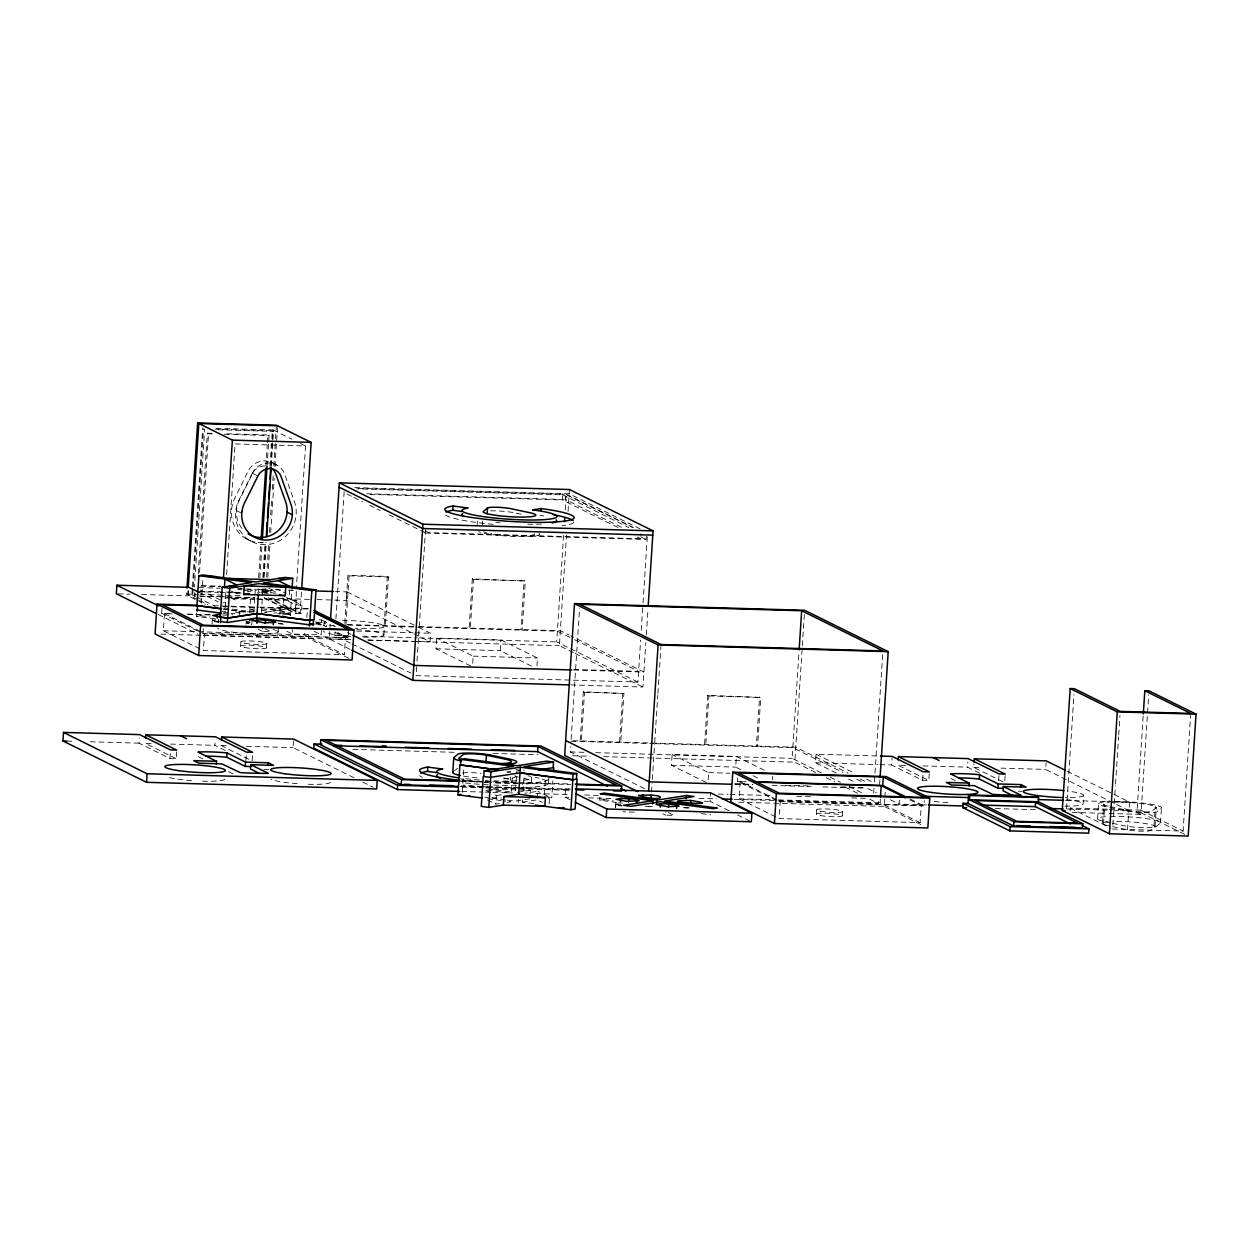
<?xml version="1.0" encoding="UTF-8"?>
<svg xmlns="http://www.w3.org/2000/svg" width="1259" height="1259" viewBox="0 0 1259 1259"><rect width="100%" height="100%" fill="white"/><g stroke="black" fill="none" stroke-linecap="round" stroke-linejoin="round"><path stroke-width="0.75" stroke-dasharray="5 3.75" d="M176.653 751.828L176.213 758.673L169.996 758.485L139.041 743.172L139.371 738.042M162.018 608.223L161.687 613.353L169.556 613.495M199.898 648.826L163.355 630.743L164.473 613.637L172.294 613.857M169.996 758.485L170.437 751.639M197.82 599.63L186.584 594.059L186.836 590.172M188.016 590.754L187.764 594.641L195.098 595.948L195.365 591.683L218.311 592.344M195.161 599.268L188.283 595.869L188.614 590.739M192.297 588.882L191.903 594.767L195.255 596.42M192.422 586.914L202.699 427.918M192.737 594.783L193.115 588.929M193.241 586.977L203.47 428.8L204.65 429.382L194.437 587.198M194.5 596.042L194.72 592.627M198.245 573.789L207.342 433.19L213.196 433.364M215.258 618.861L196.435 616.391L196.734 611.575M199.552 572.404L208.522 433.773L207.342 433.19M201.283 603.077L202.856 578.747M196.435 616.391L200.622 615.73L200.842 612.519M202.951 633.67L203.281 628.587M212.11 624.023L212.441 618.893M218.311 622.214L214.848 621.616L215.069 618.185M218.169 622.749L218.389 619.334M225.235 750.474L214.927 745.359L215.258 740.229M220.797 611.229L225.455 611.37L225.613 590.156M226.62 574.56L235.071 443.939L305.559 445.969L296.479 586.348M252.43 755.73L252.099 760.861L221.143 745.548L221.364 742.118M239.902 592.91L236.188 593.477L236.409 590.062M239.289 614.581L239.509 611.15M240.658 646.166L240.925 641.885M249.66 612.566L250.667 597.002M247.331 591.746L251.045 591.179L251.485 584.333M250.887 612.047L251.06 609.183A28.611 3.494 3.7 0 1 254.979 609.01M252.036 620.294L251.769 624.574L246.591 622.009L250.384 622.119M253.862 611.905L255.247 590.518L270.087 588.205M245.883 760.688L246.323 753.842M258.662 577.488L260.943 542.346M265.854 466.192L267.254 444.71M267.38 442.759L267.884 434.953L224.92 433.71M258.787 588.74L258.567 592.171L268.073 593.414M259.842 578.07L262.108 542.928M267.034 466.774L269.064 435.535L267.884 434.953M261.825 592.879L262.077 588.976M262.832 577.251L265.098 542.11M270.024 465.94L271.676 440.556M271.802 438.604L272.306 430.798L214.943 429.13M262.659 592.879L262.911 588.96M263.666 577.173L265.822 543.809M270.905 465.295L273.187 429.964L216.406 428.312M261.384 612.897L262.989 588.095M263.273 589.196L263.021 593.083L257.292 592.926M264.028 577.503L266.294 542.424M271.22 466.444L273.486 431.381L272.306 430.798M264.484 592.926L264.72 589.511L243.428 588.897M264.909 628.682L270.764 631.577L262.47 631.341L262.69 627.926M265.618 592.454L265.869 588.567M266.625 576.905L268.765 543.841M269.52 532.179L270.024 524.389M270.654 514.679L271.535 501.066M272.29 489.389L273.172 475.776M273.801 466.05L275.422 440.776M275.548 438.824L276.303 427.163M266.798 593.036L267.05 589.149M267.805 577.488L270.071 542.472M270.701 532.762L274.21 478.31M274.966 466.633L277.484 427.745M266.515 647.771L266.798 643.491M270.716 593.115L270.937 589.684L280.694 589.967M278.129 632.002L278.475 626.872M279.813 614.313L280.096 610.033A28.611 3.494 3.7 0 0 259.464 608.947M283.857 597.978L283.259 607.326L290.782 608.317L291.994 589.605M282.834 616.501L283.417 607.42L261.211 610.757M289.381 595.019L289.712 589.889M284.329 614.722L289.838 613.873L290.2 608.302L264.469 612.315M290.467 615.887L290.672 612.692L283.149 611.685L273.958 613.117M321.454 630.491L321.187 634.772L320.321 634.772A75.587 9.206 3.7 0 1 293.127 633.985L292.151 633.938L292.434 629.657M264.075 597.632L295.944 613.401L296.353 588.299M286.407 597.348L301.892 605.012L301.342 613.558L295.125 613.385L295.676 604.824L281.906 598.025M301.483 592.139L300.098 613.526L268.23 597.757M354.031 777.779L293.079 747.626L293.52 740.78M335.036 632.348L345.47 637.526L344.368 654.633L304.348 634.835L304.584 631.027M306.818 617.555L307.542 609.01L260.314 607.641M348.586 658.237L308.518 638.407L309.006 630.948M321.501 619.9L326.679 622.45L326.396 626.73L321.218 624.165L321.501 619.9L315.789 619.727M323.909 625.817L324.13 622.387M350.144 649.361L329.26 639.021L329.732 631.53M329.858 629.657L330.22 624.039L335.445 626.62M350.411 643.129L334.847 635.433L335.083 631.876M335.917 618.877L344.148 491.75M387.3 576.402L384.121 625.597L385.301 626.179L388.48 576.984L387.3 576.402L347.909 575.269L344.73 624.464L416.965 626.557M418.413 627.218L430.594 633.246L430.043 641.807L346.461 600.449L347.028 591.887L335.319 591.557M345.91 625.046L349.089 575.851L347.909 575.269M348.57 629.39L348.019 637.935L337.727 632.852M202.888 633.733L348.239 637.888L348.57 632.805M383.869 635.071L384.42 626.51M416.65 666.719L416.068 675.627L637.92 682.048L640.626 640.06M417.012 661.022L418.539 637.558M418.665 635.59L421.702 588.661M421.828 586.71L425.621 528.025M646.292 536.019L646.056 539.45L425.888 533.076L426.109 529.646M470.756 665.98L436.007 648.794L436.7 638.093L500.972 639.95L537.451 658.001L536.885 666.924M472.314 578.872L469.135 628.068L470.299 628.65L473.494 579.455L472.314 578.872L525.318 580.95L522.139 630.145L520.958 629.563L524.137 580.368M477.192 524.673L477.429 521.037M462.289 792.32L463.863 767.99M472.723 663.273L473.179 656.144L436.7 638.093M482.386 524.83L482.622 521.069M531.55 666.121L500.279 650.651L500.972 639.95M499.524 803.541L495.826 804.123L496.376 795.562L493.009 793.894M510.241 780.611L510.493 776.85M512.224 777.7L511.217 793.249L484.605 789.739L491.325 793.06M515.545 790.652L516.804 771.2L524.153 770.067M518.189 802.801L518.409 799.371M533.8 803.651L522.391 802.14L522.611 798.725M523.067 791.643L524.326 772.192M530.039 793.705L530.259 790.29L488.807 789.078L513.515 792.352M531.314 782.169L531.613 777.307A47.512 5.791 3.7 0 1 522.485 780.407M537.357 798.127L537.798 791.282L524.798 793.296M618.09 527.537L562.348 499.965L562.679 494.818L356.675 488.854M544.376 794.712L545.588 775.985M621.49 527.285L565.307 499.493L565.637 494.362L632.348 527.364M637.92 682.048L556.698 641.87L563.576 535.343M565.228 509.911L566.235 494.268L357.257 488.335M548.515 783.397L548.845 778.314M549.129 803.95L549.569 797.104L537.798 791.282M573.317 652.571L559.389 645.678L566.55 534.87M568.061 511.406L569.477 489.531M548.357 798.112L551.788 797.577L552.874 780.722M570.138 799.733L564.992 797.183L565.543 788.622L569.461 788.732M644.592 788.685L570.28 751.922L570.626 746.571M571.098 739.269L579.565 608.239M583.342 691.742L580.163 740.937L581.343 741.52L584.522 692.324L583.342 691.742L623.913 693.473L620.734 742.668L619.554 742.086L622.733 692.891M616.674 802.439L599.725 800.205L599.929 796.994M599.725 800.205L603.927 799.559L604.131 796.349M615.415 807.853L615.745 802.723M615.572 807.696L615.981 804.076L620.341 803.572M621.6 806.028L618.153 805.43L618.374 802.014M425.369 530.889L428.847 532.604L640.737 538.742L641.067 533.611M641.256 630.287L642.908 604.855M643.034 602.904L647.456 534.461M570.799 684.943L642.956 687.036L645.82 642.719M646.339 634.898L647.976 609.482M651.501 792.1L652.083 783.192M652.319 779.463L654.601 744.258M654.727 742.291L657.765 695.361M657.89 693.41L660.928 646.465M668.214 812.511L674.053 815.407L665.759 815.171L665.98 811.74M706.189 782.468L671.425 765.267L672.117 754.566L736.389 756.439L765.928 771.043M707.747 695.346L704.552 744.541L705.732 745.123L708.911 695.928L707.747 695.346L760.751 697.439L757.572 746.634L756.391 746.052L759.57 696.856M708.156 779.762L708.612 772.633L672.117 754.566M729.008 810.717L710.123 801.385L710.674 792.824M740.922 769.705L735.697 767.124L736.389 756.439M776.976 800.834L737.459 781.272L737.68 777.889M775.654 816.839L739.112 798.757L740.229 781.65L746.099 781.808M772.538 779.84L772.774 776.268M740.229 781.65L780.25 801.448L779.132 818.555L920.124 822.646L921.226 805.524L909.045 799.496M821.497 772.884L792.116 758.343L799.009 651.816M815.706 772.507L794.807 762.167L804.501 612.252M836.432 773.105L815.549 762.765L816.1 754.204L880.482 756.077M816.414 814.18L816.682 809.899M842.271 815.785L842.554 811.504M873.683 793.186L874.029 787.835M874.407 781.965L882.889 650.934M778.928 800.63L878.389 803.51L878.625 799.764M879.616 784.625L879.994 778.754M920.124 822.646L880.104 802.833L880.34 799.04M920.864 824.519L884.274 806.421L884.762 798.961M884.872 797.089L885.234 791.486M929.252 773.624L928.812 780.47L922.595 780.281L891.64 764.968L892.08 758.123M926.419 804.91L899.115 804.108L899.681 795.562M922.595 780.281L923.036 773.435M778.707 801.684L923.996 805.902L924.326 800.818M979.549 773.12L967.51 767.156L967.841 762.025M1005.138 775.812L1004.698 782.657L973.742 767.345L973.962 763.914M998.592 780.769L998.922 775.638M1114.136 794.476L1129.811 802.219L1129.26 810.78L1045.678 769.422L1046.119 762.576M1066.562 808.671L1073.958 694.48M1107.448 809.144L1070.244 808.073L1069.977 812.354L1107.18 813.424M1064.752 806.138A30.232 3.683 3.7 0 0 1083.086 804.045L1083.637 795.483A30.232 3.683 3.7 0 0 1067.349 791.03M1097.58 818.759L1098.54 803.793M1102.491 823.229L1103.734 803.982M1103.514 824.283L1104.757 805.036M1113.774 811.394L1112.626 829.036L1183.114 831.082L1190.605 715.395M1114.278 803.557L1115.411 785.899M1115.537 783.948L1118.59 736.877M1118.716 734.926L1119.975 715.317M1127.513 829.807L1128.756 810.56M1109.415 809.207L1140.748 810.119L1140.465 814.4L1136.94 812.653L1143.188 715.883M1184.672 834.339L1141.079 812.763L1148.712 694.716M1153.999 825.747L1155.258 806.5M1155.038 826.817L1156.281 807.57M1160.468 822.914L1161.443 807.948M454.515 770.838L457.127 768.651A18.57 2.266 3.7 0 1 457.725 768.368M265.067 612.33L290.782 608.317M277.547 613.841L283.055 612.976L289.838 613.873M283.322 613.825L290.672 612.692M245.458 623.913L249.125 623.347L245.363 622.843M507.094 772.711L510.761 772.145M496.376 795.562L503.789 794.413M517.276 792.304L530.259 790.29M506.952 802.392L510.666 801.81L503.065 800.803M529.709 798.836L514.868 801.149L507.267 800.142M522.391 802.14L537.247 799.843L542.283 802.329M634.237 812.165L623.032 811.74M215.619 619.806L212.503 620.451L218.122 620.608M218.027 429.775L273.486 431.381M208.522 433.773L212.425 433.899M224.149 434.229L269.064 435.535M354.676 487.595L569.21 493.811L640.595 529.126M366.762 493.748L565.307 499.493M370.067 494.394L562.348 499.965M349.089 575.851L388.48 576.984M473.494 579.455L525.318 580.95M201.393 585.608L220.923 586.175M200.622 586.143L220.152 586.71M198.922 587.607L220.199 588.221M237.621 588.724L241.492 588.834M288.484 590.203L294.338 590.361M199.929 591.258L240.076 592.422M220.231 592.391L225.959 592.564M227.879 592.611L241.256 593.005M186.584 594.059L198.119 594.39M200.039 594.453L240.39 595.617M198.922 596.058L218.043 596.624M219.947 596.672L225.691 596.845M227.596 596.892L254.365 597.679M118.283 593.839L129.945 594.169M141.606 594.516L188.283 595.869M200.307 596.215L254.491 597.789M309.399 599.378L270.386 598.245L301.342 613.558M317.205 599.599L346.461 600.449M225.109 597.946L254.475 598.796M256.443 598.859L295.597 599.992M232.16 598.702L255.656 599.378M257.623 599.441L296.778 600.574M222.906 602.715L226.006 602.809M295.676 604.824L301.892 605.012M213.353 605.736L258.016 607.043M259.952 607.09L308.502 608.49M223.048 606.555L258.457 607.578M187.182 614.093L210.788 614.691M222.56 615.037L228.461 615.21M187.969 614.313L211.465 614.99M317.174 622.182L326.679 622.45M418.901 626.604L560.349 630.712L569.052 635.008M315.521 624.008L321.218 624.165M347.783 625.093L557.391 631.168L572.939 638.864M214.848 621.616L218.594 621.726M278.931 623.473L282.677 623.567M356.486 631.089L413.046 632.742M414.998 632.789L430.594 633.246M334.847 635.433L350.553 635.889M362.34 636.236L417.311 637.825M419.263 637.888L556.698 641.87M163.355 630.743L304.348 634.835M345.47 637.526L204.493 633.434L203.376 650.541L344.368 654.633M203.816 635.244L350.081 639.478M367.644 639.997L416.399 641.398M418.35 641.461L430.043 641.807M160.932 634.143L201.708 635.323M203.643 635.37L308.518 638.407M329.26 639.021L350.71 639.635M368.257 640.139L413.109 641.445M415.061 641.508L559.389 645.678M436.007 648.794L500.279 650.651M473.179 656.144L537.451 658.001M573.821 669.473L638.612 671.362L574.671 639.714M573.726 670.024L643.931 672.054L570.799 635.874M584.522 692.324L623.913 693.473M708.911 695.928L760.751 697.439M572.908 740.733L795.782 747.185L848.015 773.026M570.972 741.221L653.578 743.613M655.498 743.676L792.808 747.657L842.932 772.444M570.28 751.922L585.986 752.378M595.806 752.662L792.116 758.343M66.853 741.079L74.659 741.299M90.27 741.756L139.041 743.172M151.064 743.518L145.257 743.345L176.213 758.673M170.421 744.085L214.927 745.359M221.143 745.548L226.966 745.721M246.418 746.272L293.079 747.626M352.819 749.357L454.231 752.3M493.245 753.433L538.097 754.723M572.483 755.715L590.03 756.234M603.691 756.628L794.807 762.167M815.549 762.765L877.979 764.575M879.931 764.622L891.64 764.968M905.599 765.378L897.856 765.142L928.812 780.47M923.004 765.881L967.51 767.156M973.742 767.345L979.565 767.518M1000.952 768.132L1045.678 769.422M671.425 765.267L735.697 767.124M708.612 772.633L730.031 773.246M737.459 781.272L745.312 781.509M263.792 769.359L269.489 769.532M1018.279 791.219L1022.088 791.329M734.642 783.806L752.315 784.31M785.695 785.286L811.205 786.009M840.666 786.875L864.225 787.552M735.193 784.105L752.725 784.625M735.036 784.357L752.583 784.861M772.097 785.427L811.095 786.56M822.804 786.906L863.753 788.087M461.423 780.8L483.015 781.43M484.967 781.477L490.853 781.65M492.82 781.713L569.336 783.932M460.542 781.32L521.478 783.082M523.445 783.145L570.626 784.514M1065.444 800.362L1129.811 802.219M461.093 785.931L569.005 789.063M460.212 786.45L515.261 788.055M517.213 788.103L570.296 789.645M718.26 794.036L728.064 794.319M730.031 794.382L773.215 795.625M796.774 796.317L812.48 796.774M851.745 797.907L865.484 798.3M462.022 787.174L483.487 787.788M485.439 787.851L491.278 788.008M493.229 788.071L569.288 790.274M739.112 798.757L776.315 799.827M778.282 799.89L880.104 802.833M461.754 791.439L483.204 792.068M485.156 792.116L491.01 792.289M492.961 792.352L512.46 792.918M535.862 793.595L569.021 794.555M584.617 795.011L598.277 795.405M698.965 798.316L716.513 798.82M734.076 799.339L776.976 800.582M1066.845 808.97L1111.697 810.277M1113.648 810.324L1129.26 810.78M780.25 801.448L921.226 805.524M995.444 808.546L1035.795 809.71M1136.94 812.653L1141.079 812.763M564.992 797.183L568.911 797.293M588.52 797.86L614.03 798.599M704.237 801.212L710.123 801.385M738.624 802.203L884.274 806.421M1109.132 813.487L1140.465 814.4M492.017 797.75L501.444 798.017M615.793 804.265L621.411 804.422M618.153 805.43L621.899 805.54M684.093 807.334L689.712 807.507M246.197 622.717L249.203 622.859M652.508 806.673L648.102 806.437M688.421 808.294L681.371 807.46M252.256 611.843L235.087 611.858L240.91 613.605M283.338 624.322L278.066 623.63M240.028 588.504L245.725 589.259M247.63 589.511L255.247 590.518M276.083 593.272L262.769 591.51L277.61 589.196L286.029 593.367M237.731 589.417L241.539 589.92M243.428 590.172L251.045 591.179M223.74 607.94L254.019 611.984M223.897 609.104L229.531 609.844M231.42 610.096L246.481 612.079M223.299 609.088L245.898 612.063M223.63 612.299L229.28 613.039M231.152 613.29L234.929 613.778M223.189 613.448L232.962 614.817M200.622 615.73L210.033 616.973M245.804 621.694L249.565 622.182M506.952 771.122L510.713 771.61M603.927 799.559L613.338 800.803M618.547 802.691L622.324 803.195M644.907 806.169L652.43 807.161M701.373 813.613L710.784 814.856M544.266 796.569L551.788 797.577M484.809 797.183L488.24 797.639M492.049 798.143L505.363 799.906M487.847 798.788L501.161 800.551M516.269 513.168L521.84 514.349M1110.17 806.626L1129.543 810.717A13.393 1.637 3.7 0 0 1151.78 811.363L1155.951 807.948A26.345 3.21 3.7 0 0 1155.699 806.72L1154.802 806.279A26.345 3.21 3.7 0 0 1114.026 802.203M1109.887 807.554L1124.822 810.733A18.57 2.266 3.7 0 0 1143.896 812.637A18.57 2.266 3.7 0 0 1157.131 811.662L1161.05 808.372A31.538 3.84 3.7 0 0 1148.051 803.761A31.538 3.84 3.7 0 0 1114.561 801.432M1110.706 822.914L1105.308 821.765A31.538 3.84 3.7 0 1 1107.59 816.556M1112.515 823.292L1123.846 825.699A18.57 2.266 3.7 0 0 1142.936 827.619A18.57 2.266 3.7 0 0 1156.171 826.644L1160.09 823.339A31.538 3.84 3.7 0 0 1145.517 818.507A31.538 3.84 3.7 0 0 1110.469 816.446M1112.547 826.644L1128.3 829.964A13.393 1.637 3.7 0 0 1150.537 830.61L1154.708 827.194A26.345 3.21 3.7 0 0 1154.456 825.967L1153.559 825.526A26.345 3.21 3.7 0 0 1112.767 821.45M566.235 494.268L633.639 527.615M562.679 494.818L628.87 527.584M640.8 536.838L646.056 539.45M637.259 537.026L640.737 538.742M1067.128 771.216L1112.389 793.611M1140.748 810.119L1183.114 831.082M1070.244 808.073L1110.926 828.202M273.187 429.964L291.931 439.234M300.445 443.451L305.559 445.969M955.345 780.674L950.277 778.172A28.611 3.494 3.7 0 1 952.15 778.062M346.886 493.984L352.158 496.597M353.905 497.462L362.686 501.806M369.705 505.284L380.234 510.493M389.015 514.837L403.053 521.777M404.816 522.642L425.888 533.076M272.29 462.745L276.398 464.776M252.587 473.353L257.89 475.981M910.241 799.087L923.996 805.902M816.1 754.204L852.658 772.302M866.601 779.195L871.81 781.776M860.212 779.069L867.168 782.516M856.749 779.29L861.943 781.855M848.629 779.132L855.601 782.579M867.781 788.606L876.484 792.918M890.412 799.811L899.115 804.108M830.137 777.149L840.508 782.28M849.148 786.56L862.982 793.406M575.048 653.437L642.956 687.036M826.156 777.669L834.859 781.981M845.308 787.143L857.489 793.17M869.686 799.197L878.389 803.51M236.519 510.635L241.822 513.263M753.087 775.733L760.027 779.164M246.182 538.773L253.484 542.393M347.028 591.887L416.666 626.352M737.585 814.966L751.324 821.765M270.937 589.684L277.814 593.099M264.72 589.511L271.598 592.91M347.626 632.663L351.119 634.379M315.584 621.726L324.177 625.975M337.931 632.789L348.239 637.888M317.126 622.654L323.988 626.053M315.883 622.89L322.855 626.321M264.154 598.072L295.125 613.385M352.127 643.994L410.89 673.061M280.096 610.033L290.231 615.053M314.152 631.294L321.187 634.772M231.152 590.99L236.188 593.477M230.806 597.789L235.213 599.961M251.06 609.183L254.444 610.867M662.832 813.723L665.759 815.171M286.879 631.326L292.151 633.938M200.212 590.046L222.575 601.11M199.158 592.422L218.075 601.771M196.939 597.254L215.132 606.256M258.079 629.17L262.47 631.341M199.504 600.449L207.892 604.603M196.876 600.118L205.485 604.383M565.543 788.622L568.974 790.322M164.473 613.637L201.015 631.719M161.703 613.275L201.22 632.821M158.13 614.455L198.167 634.268M487.406 799.953L495.826 804.123M362.734 782.091L373.183 787.253M202.762 758.878L197.679 756.376A28.611 3.494 3.7 0 1 199.552 756.266M228.493 771.61L233.765 774.222M330.488 782.248A30.232 3.683 3.7 0 1 304.867 784.137M297.313 783.665A30.232 3.683 3.7 0 1 275.28 780.643M271.881 779.604A30.232 3.683 3.7 0 1 270.842 779.101M224.747 779.179A30.232 3.683 3.7 0 1 199.142 781.068M191.573 780.611A30.232 3.683 3.7 0 1 169.54 777.59M278.601 622.985A30.232 3.683 3.7 0 1 278.302 623.882M342.464 620.309A30.232 3.683 3.7 0 1 383.759 625.55A30.232 3.683 3.7 0 1 355.038 628.194M334.186 625.928A30.232 3.683 3.7 0 1 325.357 621.553M277.468 631.042A30.232 3.683 3.7 0 1 250.635 633.796A30.232 3.683 3.7 0 1 217.838 627.879M273.046 629.484A30.232 3.683 3.7 0 1 276.429 630.523M356.738 629.531A30.232 3.683 3.7 0 1 383.775 634.599A30.232 3.683 3.7 0 1 361.962 637.085M350.694 636.487A30.232 3.683 3.7 0 1 323.563 630.948M263.336 542.487A31.538 30.043 -63.7 0 1 236.031 528.922A31.538 30.043 -63.7 0 1 235.244 497.274L248.18 471.039A18.57 17.689 -63.7 0 1 278.034 467.545M264.705 466.019A13.393 12.763 -63.7 0 0 253.153 472.298L239.603 499.587A26.345 25.101 -63.7 0 0 236.629 508.998L236.424 512.271A26.345 25.101 -63.7 0 0 243.223 529.882M1106.283 806.783A31.538 3.84 3.7 0 1 1108.565 801.59M1108.172 806.169A26.345 3.21 3.7 0 1 1105.213 805.256L1104.316 804.816A26.345 3.21 3.7 0 1 1109.336 802.471M1108.927 825.873A26.345 3.21 3.7 0 1 1103.97 824.519L1103.073 824.063A26.345 3.21 3.7 0 1 1108.093 821.718M1066.798 799.591A30.232 3.683 3.7 0 1 1083.086 804.045M947.964 802.66A30.232 3.683 3.7 0 1 933.328 801.322M1083.637 795.483A30.232 3.683 3.7 0 1 1065.303 797.577M490.554 510.808A18.57 2.266 3.7 0 1 514.427 512.775M541.527 524.043A47.512 5.791 3.7 0 1 527.804 524.248M499.996 522.831A47.512 5.791 3.7 0 1 495.637 522.422M540.221 515.309A47.512 5.791 3.7 0 1 543.715 515.938M573.774 522.296A64.791 7.9 3.7 0 1 562.096 525.648M493.056 524.358A64.791 7.9 3.7 0 1 444.915 514.443M539.041 533.423A31.538 3.84 3.7 0 1 516.882 536.523A31.538 3.84 3.7 0 1 478.625 531.676M534.477 533.659A26.345 3.21 3.7 0 1 520.077 535.909A26.345 3.21 3.7 0 1 490.774 533.564M486.446 532.683A26.345 3.21 3.7 0 1 483.503 531.77M514.994 775.686A31.538 3.84 3.7 0 1 503.38 778.817M477.192 777.842A31.538 3.84 3.7 0 1 463.296 776.079M503.805 777.968A26.345 3.21 3.7 0 1 494.268 782.437M487.925 782.248A26.345 3.21 3.7 0 1 484.636 782.075M481.331 781.855A26.345 3.21 3.7 0 1 460.464 778.77M462.824 773.026A13.393 1.637 3.7 0 1 481.19 773.372M542.157 779.069A64.791 7.9 3.7 0 1 520.707 787.678M519.353 787.693A64.791 7.9 3.7 0 1 492.049 787.19M487.186 786.922A64.791 7.9 3.7 0 1 483.928 786.733M482.291 786.623A64.791 7.9 3.7 0 1 463.123 784.986M422.316 777.275A64.791 7.9 3.7 0 1 419.656 775.528M527.867 775.812A64.791 7.9 3.7 0 1 530.983 776.378M535.264 777.275A64.791 7.9 3.7 0 1 538.994 778.172M524.326 778.345A47.512 5.791 3.7 0 1 522.217 784.687M516.269 785.128A47.512 5.791 3.7 0 1 492.552 785.065M488.114 784.861A47.512 5.791 3.7 0 1 483.645 784.593M479.16 784.278A47.512 5.791 3.7 0 1 462.084 782.579M514.962 776.41A47.512 5.791 3.7 0 1 518.456 777.039M516.536 780.848A47.512 5.791 3.7 0 1 492.836 780.8M488.398 780.58A47.512 5.791 3.7 0 1 485.407 780.423M479.443 780.013A47.512 5.791 3.7 0 1 462.368 778.298M548.798 779.116A64.791 7.9 3.7 0 1 519.637 783.413M518.252 783.444A64.791 7.9 3.7 0 1 492.332 782.909M487.469 782.642A64.791 7.9 3.7 0 1 484.196 782.453M477.696 781.996A64.791 7.9 3.7 0 1 458.827 780.202M515.749 769.642A64.791 7.9 3.7 0 1 521.32 770.414M252.304 473.085L239.352 499.319A31.538 30.043 -63.7 0 0 263.871 544.643A31.538 30.043 -63.7 0 0 294.134 500.909L284.628 474.013A18.57 17.689 -63.7 0 0 269.158 462.919A18.57 17.689 -63.7 0 0 252.304 473.085M244.86 643.255A12.952 1.574 3.7 0 0 266.404 643.868A12.952 1.574 3.7 0 0 250.336 640.941A12.952 1.574 3.7 0 0 244.86 643.255M244.576 647.535A12.952 1.574 3.7 0 0 266.121 648.149A12.952 1.574 3.7 0 0 250.053 645.222A12.952 1.574 3.7 0 0 244.576 647.535M820.616 811.268A12.952 1.574 3.7 0 0 842.161 811.882A12.952 1.574 3.7 0 0 826.093 808.955A12.952 1.574 3.7 0 0 820.616 811.268M820.333 815.533A12.952 1.574 3.7 0 0 841.878 816.162A12.952 1.574 3.7 0 0 825.81 813.235A12.952 1.574 3.7 0 0 820.333 815.533"/><path stroke-width="1.5" d="M221.474 740.418L221.694 736.987L293.63 739.08L377.212 780.423L376.661 788.984L146.532 782.311L62.95 740.969L63.501 732.408L139.592 734.611L170.547 749.923L176.764 750.112L145.808 734.8L145.588 738.215M199.158 592.422L188.834 587.308L116.882 585.23L116.332 593.776L156.384 613.589M197.805 605.296L157.029 604.115L155.093 633.969L198.654 655.514L352.079 659.968L353.999 630.098L313.932 610.285M146.532 782.311L147.083 773.766L63.501 732.408M186.962 588.236L197.647 422.945L276.429 425.227L311.162 442.397L301.735 588.252M188.268 586.867L198.828 423.528L277.61 425.81M292.119 587.733L292.717 578.385L285.195 577.377L255.797 581.957L203.092 575.001L198.891 575.662L196.955 605.61L221.427 608.837M197.175 611.182L197.537 605.626L220.12 608.601M198.654 655.514L200.59 625.66L157.029 604.115M217.146 618.043L217.366 614.612L220.577 614.707M198.891 575.662L251.595 582.618L222.198 587.198L220.262 617.146L227.785 618.138L257.182 613.558L309.714 620.435L313.507 619.837L313.145 625.408M220.482 622.717L220.844 617.162L227.627 618.043L257.025 613.479L309.887 620.514L314.089 619.853L316.025 589.904L263.32 582.948L292.717 578.385M223.441 578.18L232.38 440.115L197.647 422.945M224.417 587.654L224.968 579.109L236.739 584.931M216.375 764.15L216.564 761.302L197.962 752.095A28.611 3.494 3.7 0 1 226.982 752.929L245.584 762.136L268.387 762.797L273.565 765.362L250.761 764.701L250.478 768.981L259.275 773.325M227.391 621.757L227.627 618.043M227.785 618.138L229.72 588.189L259.118 583.609L311.823 590.565L316.025 589.904M251.013 766.574L245.3 766.416L226.714 757.21L226.982 752.929M243.727 594.484L244.277 585.923L285.746 587.119L285.195 595.68L243.727 594.484L249.282 593.603M245.3 766.416L245.584 762.136M261.195 538.443L265.728 468.143M256.663 619.035L258.441 594.106M256.946 623.315L257.166 619.9M262.36 539.025L267.034 466.774M266.341 535.956L267.223 522.217M267.475 518.299L268.497 502.593M268.749 498.658L269.631 484.92M270.008 479.034L270.779 467.262M266.672 536.586L271.094 468.395M265.24 623.551L265.46 620.136M273.25 624.621L273.471 621.206L272.353 620.955L261.054 619.884L252.744 620.593L264.406 622.89L275.737 622.324L273.471 621.206M268.198 765.645L268.387 762.797M309.368 625.991L309.714 620.435M309.887 620.514L311.823 590.565M321.895 744.179L314.089 743.959L313.821 748.224L397.388 789.582L459.803 791.392M613.542 790.904L621.411 791.124L621.741 785.994L540.992 746.036L320.809 739.663L320.478 744.793L401.228 784.75L458.245 786.403M330.472 620.136L339.348 482.858L569.477 489.531L653.059 530.873L648.228 605.563M397.388 789.582L397.671 785.301L314.089 743.959M401.228 784.75L401.558 779.62L320.809 739.663M568.848 684.88L412.826 680.364L422.93 524.216L339.348 482.858M420.648 773.183A64.791 7.9 3.7 0 1 427.509 771.374L427.777 767.093L442.838 769.076A47.512 5.791 3.7 0 0 458.496 777.779M445.906 512.098A64.791 7.9 3.7 0 1 452.768 510.273L453.035 506.008L468.096 507.991A47.512 5.791 3.7 0 0 486.415 517.056A47.512 5.791 3.7 0 0 550.923 518.913A47.512 5.791 3.7 0 0 532.604 509.864L541.008 508.557A64.791 7.9 3.7 0 1 565.968 520.911A64.791 7.9 3.7 0 1 478.011 518.362A64.791 7.9 3.7 0 1 453.035 506.008M452.799 772.397L453.744 757.855M482.323 798.064L457.961 794.854L459.897 764.905L497.541 769.878M553.142 767.612L553.504 762.041L546.721 761.144L517.323 765.724L464.618 758.768L460.841 759.366L460.479 764.921L498.123 769.894M487.154 513.641L487.516 507.991M483.786 776.457L484.148 770.886L513.546 766.322L460.841 759.366M485.958 762.734L486.446 755.211M576.449 779.132L576.811 773.577L573.018 774.159L520.329 767.203L490.931 771.783L490.569 777.354L520.124 772.853L572.829 779.809L570.894 809.757L535.311 805.052M488.791 807.381L490.742 777.433L483.204 776.441L481.268 806.389L488.791 807.381L503.348 805.115L544.817 806.311L545.367 797.75L518.739 794.24L503.899 796.554L503.348 805.115M518.739 794.24L520.329 767.203M540.819 511.406L541.008 508.557M607.373 786.12L537.687 751.639L538.018 746.508L326.128 740.371L404.532 779.148L459.472 780.737M564.473 521.651L564.724 517.732M553.488 771.374L553.724 767.628L538.443 769.894M880.12 776.803L888.209 651.643L804.627 610.285L574.497 603.628L564.677 755.494L637.809 791.675M519.967 772.774L572.672 779.73L573.018 774.159M575.347 788.905L710.674 792.824L751.875 813.204L751.324 821.765L606.193 817.563L606.744 809.002L575.851 793.721M620.451 801.857L620.671 798.442L633.277 799.135L639.257 800.74L626.557 801.353L615.966 799.292L620.671 798.442M628.446 802.093L628.666 798.678M636.519 803.148L636.739 799.733M642.594 798.395L642.814 794.98M648.621 791.234L658.079 644.97L574.497 603.628M650.887 798.647L651.108 795.216M652.634 803.95L652.839 800.74L600.15 793.784L604.351 793.139L657.041 800.094L686.438 795.515L693.977 796.506L664.579 801.086L717.284 808.042L713.082 808.687L660.377 801.731L630.979 806.311L623.457 805.319L652.839 800.74M656.836 803.305L657.041 800.094M660.251 807.145L660.471 803.714M668.545 807.381L668.765 803.95M676.555 808.451L676.775 805.02L675.658 804.784L664.359 803.714L656.033 804.422L667.711 806.72L679.042 806.138L676.775 805.02M686.234 798.725L686.438 795.515M690.64 803.903L690.861 800.472C732.707 807.113 645.568 800.535 690.861 800.472M732.785 772.113L730.849 801.983L774.411 823.528L927.836 827.966L929.756 798.112L886.21 776.567L732.785 772.113L776.347 793.674L929.756 798.112M774.411 823.528L776.347 793.674M799.135 649.864L801.668 610.757L579.832 604.32L661.054 644.514L882.889 650.934L801.668 610.757M880.466 797.136L881.206 785.726L753.936 782.044M906.81 797.388L882.748 785.49L883.299 777.023L738.01 772.806L779.242 793.217L924.547 797.419L883.299 777.023M898.186 760.011L898.407 756.596L968.077 758.61L999.032 773.923L1005.249 774.112L974.293 758.784L974.073 762.214M1081.953 825.448L1088.925 828.894L1088.642 833.175L1009.86 830.893L962.773 807.601L963.056 803.321L968.029 803.462L1013.7 826.061L1082.535 828.06L1082.819 823.779L1038.313 801.763L969.493 799.764L969.76 795.499L968.58 794.917L968.029 803.462M968.974 785.946L969.147 783.098L950.561 773.892A28.611 3.494 3.7 0 1 979.581 774.726L998.182 783.932L1020.986 784.593L1026.164 787.158L1003.36 786.497L1003.077 790.778L1013.637 796.003M1003.596 788.37L997.899 788.213L979.297 779.006L979.581 774.726M997.899 788.213L998.182 783.932M1009.86 830.893L1010.143 826.612L963.056 803.321M1013.7 826.061L1013.983 821.781L969.493 799.764M1020.797 787.442L1020.986 784.593M1070.229 823.905L1035.307 806.626L1035.59 802.345L975.048 800.598L1016.957 821.324L1077.484 823.071L1035.59 802.345M1038.313 801.763L1038.596 797.482L1037.416 796.9L968.58 794.917M1144.824 690.719L1148.963 690.845L1196.05 714.136L1188.166 836.055L1109.384 833.773L1062.297 810.481L1070.181 688.563L1074.32 688.673L1120.242 711.398L1190.731 713.428L1144.824 690.719L1143.314 713.947M1109.384 833.773L1117.268 711.854L1070.181 688.563M249.313 620.183L252.98 619.601M553.504 762.041L524.106 766.621L576.811 773.577M457.961 794.854L460.763 794.413M572.672 779.73L577.031 779.148L575.095 809.096L570.894 809.757M217.366 614.612L212.661 615.478L221.458 617.398M232.38 440.115L311.162 442.397M422.93 524.216L653.059 530.873M652.776 535.154L422.646 528.497L339.08 487.139M215.415 576.638L209.545 576.465L211.213 577.283M278.318 578.448L285.84 579.455M229.169 578.448L270.638 579.644M236.598 587.119L229.075 586.127M299.5 588.944L305.37 589.102L303.702 588.283M315.804 590.99L333.367 591.494M197.584 605.815L162.254 604.792L203.486 625.204L348.79 629.421L314.42 612.409M200.59 625.66L353.999 630.098M658.079 644.97L888.209 651.643M571.775 669.961L413.802 665.397L352.85 635.244M1117.268 711.854L1196.05 714.136M145.808 734.8L215.478 736.814L246.434 752.127L252.65 752.3L221.694 736.987M880.482 756.077L892.19 756.407L923.146 771.72L929.362 771.909L898.407 756.596M974.293 758.784L1046.229 760.877L1065.382 770.351M382.358 745.926L386.245 746.036M336.2 745.249L342.102 745.422M359.791 745.942L385.348 746.681M405.02 747.248L428.611 747.925M448.267 748.491L471.857 749.184M491.514 749.75L515.104 750.427M333.651 745.721L537.687 751.639M62.95 740.969L66.853 741.079M216.564 761.302L193.744 760.641L198.938 763.19L221.741 763.851L240.296 772.617A75.587 9.206 3.7 0 0 267.49 773.404L268.356 773.404L250.761 764.701M969.147 783.098L946.343 782.437L951.521 785.002L974.34 785.663L992.895 794.413A75.587 9.206 3.7 0 0 1020.089 795.2L1020.939 795.2L1003.36 786.497M755.132 781.792L882.748 785.49M731.133 784.247L649.219 781.87L565.653 740.528M575.221 784.089L616.422 785.286L538.018 746.508M969.76 795.499L1038.596 797.482M401.558 779.62L458.575 781.272M576.528 784.687L621.741 785.994M147.083 773.766L377.212 780.423M923.083 796.239L967.935 797.529M1038.14 799.559L1063.493 800.299M404.202 784.278L410.088 784.451M429.712 785.018L453.256 785.71M576.197 789.818L584.066 790.038M397.671 785.301L458.134 787.048M980.619 805.036L1035.307 806.626M722.367 798.993L732.124 799.276M928.371 804.957L963.481 805.98M1049.298 808.467L1062.942 808.86M962.773 807.601L966.629 807.711M1062.297 810.481L1065.067 810.56M503.899 796.554L545.367 797.75M606.744 809.002L751.875 813.204M558.571 808.136L564.441 808.294L562.773 807.475M1013.983 821.781L1082.819 823.779M1016.674 825.605L1030.35 825.998M1049.88 826.565L1075.265 827.305M1010.143 826.612L1088.925 828.894M452.768 510.273L462.179 511.516M222.198 587.198L229.72 588.189M279.482 594.925L285.195 595.68M310.218 623.724L313.979 624.212L309.777 624.873L257.072 617.917L227.674 622.497L220.152 621.505M196.845 609.97L221.316 613.196M484.148 770.886L490.931 771.783M427.509 771.374L436.92 772.617M490.9 755.148L508.919 758.972A31.538 3.84 3.7 0 1 501.035 764.339M460.448 775.544L458.119 775.025A31.538 3.84 3.7 0 1 453.209 771.94M933.234 757.603L939.12 760.515M881.206 785.726L905.567 797.781M287.005 512.098L292.308 514.726M278.176 580.651L289.948 586.474M314.246 612.393L348.57 629.39M351.89 650.211L412.826 680.364M620.844 788.527L626.053 791.108M575.3 802.266L606.193 817.563M116.882 585.23L158.681 605.909M468.616 795.657L470.284 796.475M180.635 735.807L186.521 738.718M206.083 756.124A28.611 3.494 3.7 0 1 226.714 757.21M248.102 533.879A26.345 25.101 -63.7 0 0 286.91 513.735L287.115 510.462A26.345 25.101 -63.7 0 0 285.368 500.925L275.391 472.943A13.393 12.763 -63.7 0 0 270.181 467.482M1061.73 797.514A30.232 3.683 3.7 0 1 1023.331 791.376A30.232 3.683 3.7 0 1 1063.886 790.621M958.681 777.92A28.611 3.494 3.7 0 1 979.297 779.006M556.148 519.873A47.512 5.791 3.7 0 1 552.056 522.941M464.02 516.599A47.512 5.791 3.7 0 1 462.793 513.609M553.126 514.726A64.791 7.9 3.7 0 1 573.207 520.659M458.827 780.202A64.791 7.9 3.7 0 1 427.777 767.093M461.455 761.018A31.538 3.84 3.7 0 1 454.137 757.399L458.056 754.094A18.57 2.266 3.7 0 1 471.291 753.118A18.57 2.266 3.7 0 1 490.381 755.038M501.176 763.568A26.345 3.21 3.7 0 0 505.016 759.146L485.644 755.038A13.393 1.637 3.7 0 0 463.406 754.393L459.252 757.824A26.345 3.21 3.7 0 0 461.691 759.948M440.445 778.345A47.512 5.791 3.7 0 1 437.534 774.694M241.933 511.626L241.712 514.9A26.345 25.101 -63.7 0 0 265.381 540.08A26.345 25.101 -63.7 0 0 292.198 516.363L292.418 513.074A26.345 25.101 -63.7 0 0 290.672 503.537L280.694 475.572A13.393 12.763 -63.7 0 0 258.457 474.926L244.891 502.215A26.345 25.101 -63.7 0 0 241.933 511.626M638.596 795.483C663.729 803.305 671.346 793.091 638.596 795.483M487.375 508.069L483.566 511.28A26.345 3.21 3.7 0 0 516.694 517.008A26.345 3.21 3.7 0 0 529.331 512.602L509.974 508.494A13.393 1.637 3.7 0 0 487.721 507.865L487.375 508.069M284.833 773.734A30.232 3.683 3.7 0 0 331.038 773.687A30.232 3.683 3.7 0 0 286.8 767.471A30.232 3.683 3.7 0 0 284.833 773.734M179.093 770.681A30.232 3.683 3.7 0 0 225.298 770.634A30.232 3.683 3.7 0 0 181.06 764.402A30.232 3.683 3.7 0 0 179.093 770.681M931.691 792.478A30.232 3.683 3.7 0 0 977.897 792.43A30.232 3.683 3.7 0 0 933.659 786.214A30.232 3.683 3.7 0 0 931.691 792.478"/></g></svg>
